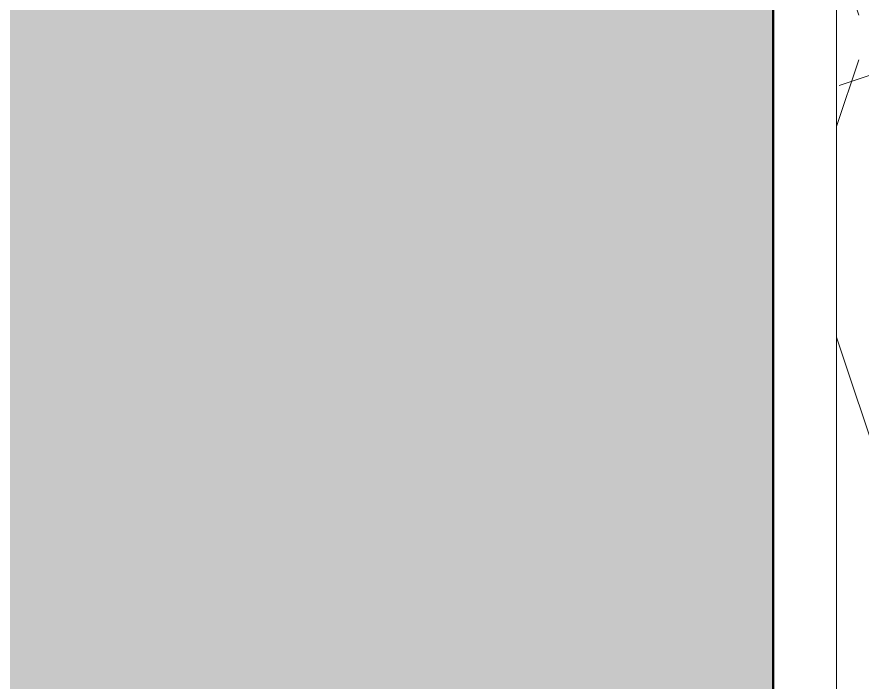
# Model space of a CAD drawing. Header units: inches. Extents: x 9594 to 15314, y -314 to 660.
# Drawn here: x 13702.51 to 13710.85, y 122.87 to 129.44 of the extents above; entities that cross this region are included whole.
import ezdxf

# ---------------------------------------------------------------- set-up
doc = ezdxf.new("R2010")
doc.units = ezdxf.units.IN
doc.header["$MEASUREMENT"] = 0
for name, color, linetype, lineweight in [('0-5', 50, 'Continuous', 5), ('A-FLOR-1', 9, 'Continuous', 5), ('A-WALL', 113, 'Continuous', 13), ('A-WALL-10', 113, 'Continuous', 50), ('A-WALL-PATT-4', 111, 'Continuous', 9)]:
    doc.layers.add(name, color=color, linetype=linetype, lineweight=lineweight)

# ---------------------------------------------------------------- blocks, each defined once
blk = doc.blocks.new('CTR - 1st Phase -Stairs _ Elevators_rvt-2-BUILDING SECTION - NORTH_SOUTH AT ELEVATOR AND COURTYARD - LOOKING EAST')
at = {"layer": 'A-FLOR-1'}
h = blk.add_hatch(color=256, dxfattribs=at)
h.paths.add_polyline_path([(-3477.3237, 120), (-3409.9237, 120), (-3409.9237, 132), (-3477.3237, 132)], flags=0)
h.paths.add_polyline_path([(-3857.9737, 120), (-3831.8237, 120), (-3831.8237, 132), (-3857.9737, 132), (-3857.9737, 120.1947)], flags=0)

msp = doc.modelspace()

# ---------------------------------------------------------------- hatches: boundary and pattern name
at = {"layer": 'A-WALL-PATT-4'}
h = msp.add_hatch(dxfattribs=at)
h.set_pattern_fill('FP_48', color=256, style=0, pattern_type=2)
h.set_pattern_definition([(161.57, (14108.0476, 139.312), (-3.8399538, -1.54e-05), [0, -27.322, 3.034, 0]), (18.43, (14107.0876, 139.312), (-3.8399538, 1.54e-05), [0, -27.322, 3.034, 0]), (108.43, (14108.0476, 139.312), (1.919622, -9.6005246), [9.106, -21.25]), (71.57, (14107.0876, 139.312), (1.919622, 9.6005246), [9.106, -21.25])])
h.paths.add_polyline_path([(13716.0929, 109.75), (13716.0929, 136), (13710.5929, 133.8437), (13710.5929, 109.75)], flags=0)

# ---------------------------------------------------------------- linework, layer by layer
at = {"layer": 'A-WALL'}
msp.add_line((13710.5929, 133.8437), (13710.5929, 93), dxfattribs=at)
at = {"layer": 'A-WALL-10'}
msp.add_line((13709.9679, 93), (13709.9679, 133.8437), dxfattribs=at)

# ---------------------------------------------------------------- block references
at = {"layer": '0-5'}
msp.add_blockref('CTR - 1st Phase -Stairs _ Elevators_rvt-2-BUILDING SECTION - NORTH_SOUTH AT ELEVATOR AND COURTYARD - LOOKING EAST', (17119.8916, 0), dxfattribs=at)

doc.saveas('drawing.dxf')
